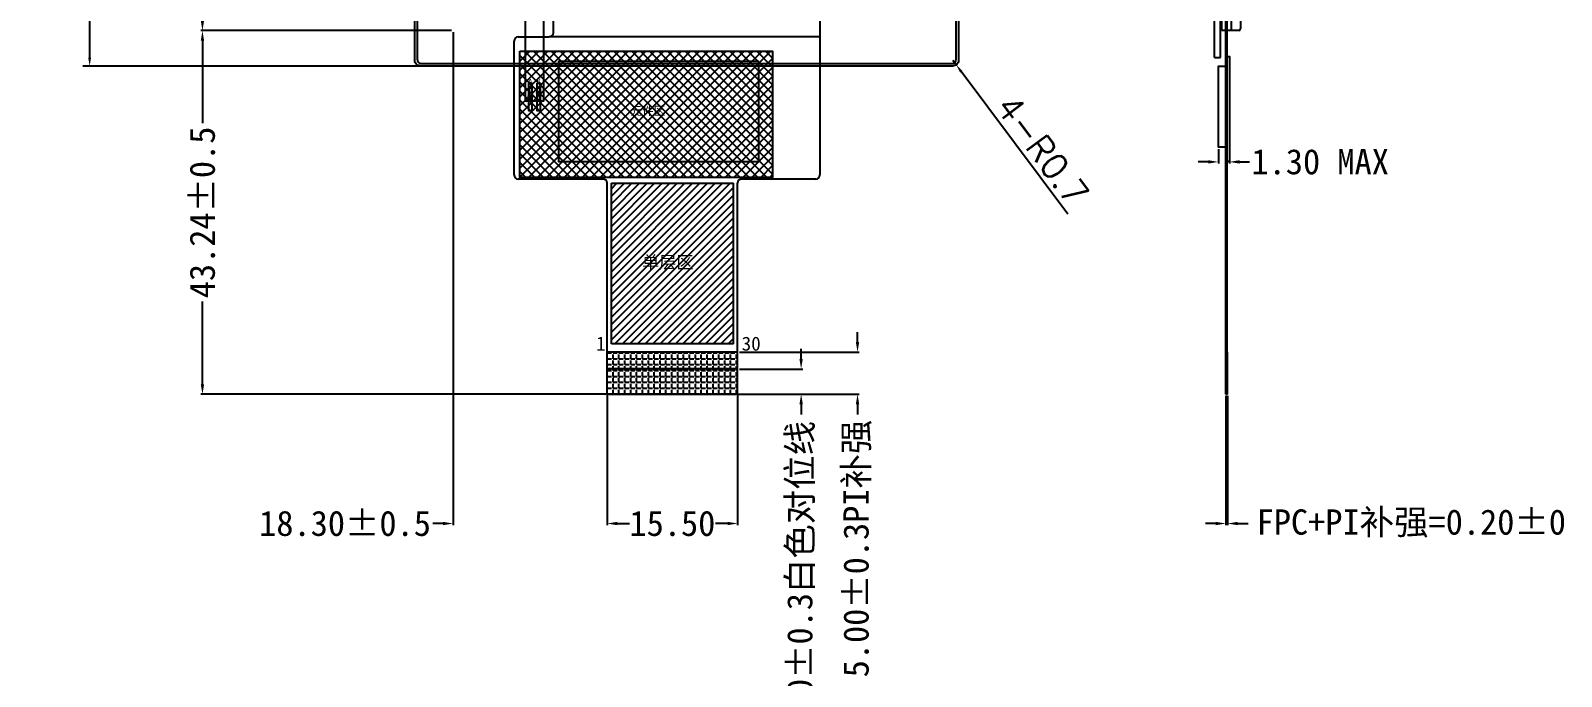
# Model space of a CAD drawing. Header units: millimetres. Extents: x 1862 to 2439, y 367 to 860.
# Drawn here: x 1979.8 to 2161.7, y 476.6 to 553.3 of the extents above; entities that cross this region are included whole.
import ezdxf

# ---------------------------------------------------------------- set-up
doc = ezdxf.new("R2010")
doc.units = ezdxf.units.MM
for name, color, linetype in [('BL', 7, 'Continuous'), ('Cover lens', 6, 'Continuous'), ('dim', 4, 'Continuous'), ('DIM（标注）', 3, 'Continuous'), ('FPC', 7, 'Continuous'), ('TJ', 150, 'Continuous'), ('保洁膜', 4, 'Continuous'), ('标 注', 3, 'Continuous')]:
    doc.layers.add(name, color=color, linetype=linetype)
doc.layers.add('DIM-S', color=3, linetype='Continuous', lineweight=5)
doc.styles.get("Standard").update_dxf_attribs({"font": 'txt', "bigfont": 'gbcbig.shx'})
doc.styles.add('仿宋', font='', dxfattribs={"height": 2.5})
doc.styles.add('宋', font='', dxfattribs={"height": 2})
doc.styles.add('宋体', font='')
doc.styles.get('仿宋').set_extended_font_data('FangSong_GB2312')
doc.styles.get('宋').set_extended_font_data('NSimSun')
doc.styles.get('宋体').set_extended_font_data('SimSun')
doc.dimstyles.new('LYLCM', dxfattribs={"dimtxt": 3, "dimasz": 1.2, "dimexe": 0.2, "dimexo": 0.2, "dimgap": 0.09, "dimtad": 0, "dimzin": 0, "dimdsep": 46, "dimtxsty": '宋体', "dimcen": 0.1, "dimadec": 0, "dimazin": 0, "dimtfac": 1, "dimtofl": 0, "dimtmove": 0, "dimatfit": 0, "dimldrblk": 'CLOSEDBLANK', "dimfxl": 1, "dimtolj": 1, "dimtzin": 0, "dimarcsym": 0})
doc.dimstyles.new('标准', dxfattribs={"dimtxt": 3, "dimasz": 1, "dimexe": 0.8, "dimexo": 0.3, "dimtad": 1, "dimdsep": 46, "dimtxsty": 'Standard', "dimcen": 1, "dimadec": 0, "dimazin": 2, "dimtfac": 1, "dimtmove": 0, "dimatfit": 3, "dimfxl": 1, "dimarcsym": 0})

# ---------------------------------------------------------------- blocks, each defined once
blk = doc.blocks.new('*D57')
at = {"layer": 'Defpoints', "color": 0}
for p in [(2030.19, 652.89), (1986.85, 549.12), (2033.15, 549.12)]:
    blk.add_point(p, dxfattribs=at)
at = {"layer": 'dim', "color": 0, "lineweight": -2}
for p, q in [((2029.89, 652.89), (1986.05, 652.89)), ((1986.85, 651.89), (1986.85, 550.12)), ((2032.85, 549.12), (1986.05, 549.12))]:
    blk.add_line(p, q, dxfattribs=at)
at = {"layer": 'dim', "color": 0}
for points in [[(1986.68, 651.89), (1987.02, 651.89), (1986.85, 652.89)], [(1986.68, 550.12), (1987.02, 550.12), (1986.85, 549.12)]]:
    blk.add_solid(points, dxfattribs=at)
at = {"layer": 'dim', "color": 0, "insert": (1984.31, 601.01), "char_height": 3, "attachment_point": 5, "rotation": 90, "style": '宋体'}
blk.add_mtext('\\A1;*103.77±0.05(CG OD)', dxfattribs=at)
blk = doc.blocks.new('*D60')
at = {"layer": 'Defpoints', "color": 0, "transparency": 16777216}
for p in [(2089.38, 549.82), (2089.8, 549.26)]:
    blk.add_point(p, dxfattribs=at)
at = {"layer": 'dim', "color": 0, "lineweight": -2, "transparency": 16777216}
for p, q in [((2089.38, 549.82), (2089.8, 549.26)), ((2103.05, 531.53), (2090.39, 548.46))]:
    blk.add_line(p, q, dxfattribs=at)
at = {"layer": 'dim', "color": 0, "transparency": 16777216}
blk.add_solid([(2090.53, 548.56), (2090.26, 548.36), (2089.8, 549.26)], dxfattribs=at)
at = {"layer": 'dim', "color": 0, "transparency": 16777216, "insert": (2100.04, 539.11), "char_height": 3, "attachment_point": 5, "rotation": 306.7663}
blk.add_mtext('4-R0.7', dxfattribs=at)
blk = doc.blocks.new('*D66')
at = {"layer": 'Defpoints', "color": 0, "transparency": 16777216}
for p in [(2030.03, 648.19), (2000.25, 553.34), (2030.03, 553.34)]:
    blk.add_point(p, dxfattribs=at)
at = {"layer": 'DIM（标注）', "color": 0, "lineweight": -2, "transparency": 16777216}
for p, q in [((2029.83, 648.19), (2000.05, 648.19)), ((2000.25, 646.99), (2000.25, 615.88)), ((2000.25, 554.54), (2000.25, 583.87)), ((2029.83, 553.34), (2000.05, 553.34))]:
    blk.add_line(p, q, dxfattribs=at)
at = {"layer": 'DIM（标注）', "color": 0, "transparency": 16777216}
for points in [[(2000.05, 646.99), (2000.45, 646.99), (2000.25, 648.19)], [(2000.05, 554.54), (2000.45, 554.54), (2000.25, 553.34)]]:
    blk.add_solid(points, dxfattribs=at)
at = {"layer": 'DIM（标注）', "color": 0, "transparency": 16777216, "insert": (2000.25, 599.88), "char_height": 3, "attachment_point": 5, "rotation": 90, "style": '宋体'}
blk.add_mtext('\\A1;LCM 94.85%%P0.20', dxfattribs=at)
blk = doc.blocks.new('_ClosedBlank')
at = {"color": 0, "linetype": 'ByBlock', "lineweight": -2}
for p, q in [((-1, 0.17), (0, 0)), ((-1, 0.17), (-1, -0.17)), ((0, 0), (-1, -0.17))]:
    blk.add_line(p, q, dxfattribs=at)
blk = doc.blocks.new('*D75')
at = {"layer": 'Defpoints', "color": 0, "transparency": 16777216}
for p in [(2030.03, 553.34), (2000.25, 510.1), (2051.48, 510.1)]:
    blk.add_point(p, dxfattribs=at)
at = {"layer": 'DIM（标注）', "color": 0, "lineweight": -2, "transparency": 16777216}
for p, q in [((2029.83, 553.34), (2000.05, 553.34)), ((2000.25, 552.14), (2000.25, 542.33)), ((2000.25, 511.3), (2000.25, 521.12)), ((2051.28, 510.1), (2000.05, 510.1))]:
    blk.add_line(p, q, dxfattribs=at)
at = {"layer": 'DIM（标注）', "color": 0, "transparency": 16777216}
for points in [[(2000.05, 552.14), (2000.45, 552.14), (2000.25, 553.34)], [(2000.05, 511.3), (2000.45, 511.3), (2000.25, 510.1)]]:
    blk.add_solid(points, dxfattribs=at)
at = {"layer": 'DIM（标注）', "color": 0, "transparency": 16777216, "insert": (2000.25, 531.72), "char_height": 3, "attachment_point": 5, "rotation": 90, "style": '宋体'}
blk.add_mtext('\\A1;43.24%%P0.5', dxfattribs=at)
blk = doc.blocks.new('*D76')
at = {"layer": 'Defpoints', "color": 0, "transparency": 16777216}
for p in [(2030.03, 553.34), (2048.33, 510.3), (2030.03, 494.73)]:
    blk.add_point(p, dxfattribs=at)
at = {"layer": 'DIM-S', "color": 0, "lineweight": -2, "transparency": 16777216}
for p, q in [((2030.03, 553.14), (2030.03, 494.53)), ((2048.33, 510.1), (2048.33, 494.53)), ((2028.83, 494.73), (2027.63, 494.73)), ((2049.53, 494.73), (2050.73, 494.73))]:
    blk.add_line(p, q, dxfattribs=at)
at = {"layer": 'DIM-S', "color": 0, "transparency": 16777216}
for points in [[(2028.83, 494.93), (2028.83, 494.53), (2030.03, 494.73)], [(2049.53, 494.93), (2049.53, 494.53), (2048.33, 494.73)]]:
    blk.add_solid(points, dxfattribs=at)
at = {"layer": 'DIM-S', "color": 7, "transparency": 16777216, "insert": (2017.19, 494.73), "char_height": 3, "attachment_point": 5, "style": '宋体'}
blk.add_mtext('\\A1;18.30%%P0.5', dxfattribs=at)
blk = doc.blocks.new('*D61')
at = {"layer": 'Defpoints', "color": 0, "transparency": 16777216}
for p in [(2030.03, 553.34), (2048.33, 510.3), (2030.03, 494.73)]:
    blk.add_point(p, dxfattribs=at)
at = {"layer": 'DIM（标注）', "color": 0, "lineweight": -2, "transparency": 16777216}
for p, q in [((2030.03, 553.14), (2030.03, 494.53)), ((2048.33, 510.1), (2048.33, 494.53)), ((2028.83, 494.73), (2027.63, 494.73)), ((2049.53, 494.73), (2050.73, 494.73))]:
    blk.add_line(p, q, dxfattribs=at)
at = {"layer": 'DIM（标注）', "color": 0, "transparency": 16777216}
for points in [[(2028.83, 494.93), (2028.83, 494.53), (2030.03, 494.73)], [(2049.53, 494.93), (2049.53, 494.53), (2048.33, 494.73)]]:
    blk.add_solid(points, dxfattribs=at)
at = {"layer": 'DIM（标注）', "color": 0, "transparency": 16777216, "insert": (2017.19, 494.73), "char_height": 3, "attachment_point": 5, "style": '宋体'}
blk.add_mtext('\\A1;18.30%%P0.5', dxfattribs=at)
blk = doc.blocks.new('*D62')
at = {"layer": 'Defpoints', "color": 0, "transparency": 16777216}
for p in [(2048.33, 510.3), (2063.83, 510.3), (2063.83, 494.73)]:
    blk.add_point(p, dxfattribs=at)
at = {"layer": 'DIM（标注）', "color": 0, "lineweight": -2, "transparency": 16777216}
for p, q in [((2048.33, 510.1), (2048.33, 494.53)), ((2063.83, 510.1), (2063.83, 494.53)), ((2049.53, 494.73), (2050.98, 494.73)), ((2062.63, 494.73), (2061.18, 494.73))]:
    blk.add_line(p, q, dxfattribs=at)
at = {"layer": 'DIM（标注）', "color": 0, "transparency": 16777216}
for points in [[(2049.53, 494.93), (2049.53, 494.53), (2048.33, 494.73)], [(2062.63, 494.93), (2062.63, 494.53), (2063.83, 494.73)]]:
    blk.add_solid(points, dxfattribs=at)
at = {"layer": 'DIM（标注）', "color": 0, "transparency": 16777216, "insert": (2056.08, 494.73), "char_height": 3, "attachment_point": 5, "style": '宋体'}
blk.add_mtext('\\A1;15.50', dxfattribs=at)
blk = doc.blocks.new('*D63')
at = {"layer": 'Defpoints', "color": 0, "transparency": 16777216}
for p in [(2063.83, 513.1), (2063.63, 510.1), (2071.37, 510.1)]:
    blk.add_point(p, dxfattribs=at)
at = {"layer": 'DIM（标注）', "color": 0, "lineweight": -2, "transparency": 16777216}
for p, q in [((2071.37, 514.3), (2071.37, 515.5)), ((2064.03, 513.1), (2071.57, 513.1)), ((2063.83, 510.1), (2071.57, 510.1)), ((2071.37, 508.9), (2071.37, 507.7))]:
    blk.add_line(p, q, dxfattribs=at)
at = {"layer": 'DIM（标注）', "color": 0, "transparency": 16777216}
for points in [[(2071.17, 514.3), (2071.57, 514.3), (2071.37, 513.1)], [(2071.17, 508.9), (2071.57, 508.9), (2071.37, 510.1)]]:
    blk.add_solid(points, dxfattribs=at)
at = {"layer": 'DIM（标注）', "color": 0, "transparency": 16777216, "insert": (2071.37, 487.51), "char_height": 3, "attachment_point": 5, "rotation": 90, "style": '宋体'}
blk.add_mtext('\\A1;3.00%%P0.3{\\fSimSun|b0|i0|c134|p2;白色对位线}', dxfattribs=at)
blk = doc.blocks.new('*D64')
at = {"layer": 'Defpoints', "color": 0, "transparency": 16777216}
for p in [(2063.83, 515.1), (2063.63, 510.1), (2078.07, 510.1)]:
    blk.add_point(p, dxfattribs=at)
at = {"layer": 'DIM（标注）', "color": 0, "lineweight": -2, "transparency": 16777216}
for p, q in [((2078.07, 516.3), (2078.07, 517.5)), ((2064.03, 515.1), (2078.27, 515.1)), ((2063.83, 510.1), (2078.27, 510.1)), ((2078.07, 508.9), (2078.07, 507.7))]:
    blk.add_line(p, q, dxfattribs=at)
at = {"layer": 'DIM（标注）', "color": 0, "transparency": 16777216}
for points in [[(2077.87, 516.3), (2078.27, 516.3), (2078.07, 515.1)], [(2077.87, 508.9), (2078.27, 508.9), (2078.07, 510.1)]]:
    blk.add_solid(points, dxfattribs=at)
at = {"layer": 'DIM（标注）', "color": 0, "transparency": 16777216, "insert": (2078.07, 491.76), "char_height": 3, "attachment_point": 5, "rotation": 90, "style": '宋体'}
blk.add_mtext('\\A1;5.00%%P0.3PI{\\fSimSun|b0|i0|c134|p2;补强}', dxfattribs=at)
blk = doc.blocks.new('*D91')
at = {"layer": 'Defpoints', "color": 0, "transparency": 16777216}
for p in [(2120.95, 539.46), (2122.25, 539.46), (2122.25, 537.73)]:
    blk.add_point(p, dxfattribs=at)
at = {"layer": 'DIM（标注）', "color": 0, "lineweight": -2, "transparency": 16777216}
for p, q in [((2120.95, 539.26), (2120.95, 537.53)), ((2122.25, 539.26), (2122.25, 537.53)), ((2119.75, 537.73), (2118.55, 537.73)), ((2123.45, 537.73), (2124.65, 537.73))]:
    blk.add_line(p, q, dxfattribs=at)
at = {"layer": 'DIM（标注）', "color": 0, "transparency": 16777216}
for points in [[(2119.75, 537.93), (2119.75, 537.53), (2120.95, 537.73)], [(2123.45, 537.93), (2123.45, 537.53), (2122.25, 537.73)]]:
    blk.add_solid(points, dxfattribs=at)
at = {"layer": 'DIM（标注）', "color": 0, "transparency": 16777216, "insert": (2133.03, 537.73), "char_height": 3, "attachment_point": 5, "style": '宋体'}
blk.add_mtext('\\A1;1.30 MAX', dxfattribs=at)
blk = doc.blocks.new('*D90')
at = {"layer": 'Defpoints', "color": 0, "transparency": 16777216}
for p in [(2121.82, 510.1), (2122.02, 510.1), (2122.02, 494.73)]:
    blk.add_point(p, dxfattribs=at)
at = {"layer": 'DIM（标注）', "color": 0, "lineweight": -2, "transparency": 16777216}
for p, q in [((2121.82, 509.9), (2121.82, 494.53)), ((2122.02, 509.9), (2122.02, 494.53)), ((2120.62, 494.73), (2119.42, 494.73)), ((2123.22, 494.73), (2124.48, 494.73))]:
    blk.add_line(p, q, dxfattribs=at)
at = {"layer": 'DIM（标注）', "color": 0, "transparency": 16777216}
for points in [[(2120.62, 494.93), (2120.62, 494.53), (2121.82, 494.73)], [(2123.22, 494.93), (2123.22, 494.53), (2122.02, 494.73)]]:
    blk.add_solid(points, dxfattribs=at)
at = {"layer": 'DIM（标注）', "color": 0, "transparency": 16777216, "insert": (2146.91, 494.73), "char_height": 3, "attachment_point": 5, "style": '宋体'}
blk.add_mtext('\\A1;FPC+PI补强=0.20%%P0.03', dxfattribs=at)
blk = doc.blocks.new('A$C0EDB18B7')
at = {"layer": 'TJ', "ltscale": 10}
blk.add_hatch(color=0, dxfattribs=at).paths.add_polyline_path([(1.36, 3.2), (1.36, 2.6), (2.2, 2.6), (2.2, 2.9), (2.05, 2.9), (2.05, 3.2)])
at = {"color": 0, "linetype": 'Continuous'}
for p, q in [((0, 0), (0, 94.85)), ((0.25, 94.85), (0, 94.85)), ((0, 94), (1.21, 94)), ((1.21, 4.9), (1.21, 94.3)), ((1.21, 93.6), (2.05, 93.6)), ((1.11, 3.3), (1.21, 4.9)), ((1.36, 4.3), (2.05, 4.3)), ((1.36, 4.3), (1.36, 2.35)), ((1.11, 3.3), (1.11, 0)), ((1.11, 2.35), (1.36, 2.35)), ((1.36, 2.6), (2.2, 2.6)), ((2.2, 2.9), (2.2, 0.2)), ((2, 0), (0, 0))]:
    blk.add_line(p, q, dxfattribs=at)
at = {"ltscale": 5}
blk.add_line((1.21, 94.3), (0, 94.3), dxfattribs=at)
at = {"color": 5, "linetype": 'Continuous'}
for p, q in [((1.14, 4.9), (1.14, 94)), ((1.04, 3.3), (1.14, 4.9)), ((1.04, 3.3), (1.04, 1.95))]:
    blk.add_line(p, q, dxfattribs=at)
at = {"color": 5, "ltscale": 5}
blk.add_line((1.04, 1.95), (1.11, 1.95), dxfattribs=at)
at = {"color": 0, "linetype": 'Continuous'}
blk.add_arc((2, 0.2), 0.2, 270, 0, dxfattribs=at)
at = {"layer": 'BL', "color": 4}
for p, q in [((0.25, 94.85), (2, 94.85)), ((0.25, 94.7), (0.25, 94.85)), ((2.05, 94.7), (0.25, 94.7)), ((2.05, 94.7), (2.05, 2.9)), ((2.2, 94.65), (2.2, 2.9)), ((2.2, 2.9), (2.05, 2.9))]:
    blk.add_line(p, q, dxfattribs=at)
at = {"layer": 'BL', "color": 0, "linetype": 'Continuous'}
for q in [(2.05, 5.45), (1.73, 4.3)]:
    blk.add_line((1.73, 5.45), q, dxfattribs=at)
at = {"layer": 'BL', "color": 4}
blk.add_arc((2, 94.65), 0.2, 0, 90, dxfattribs=at)
at = {"layer": 'TJ', "color": 0, "ltscale": 10}
blk.add_line((1.36, 3.2), (2.05, 3.2), dxfattribs=at)

msp = doc.modelspace()

# ---------------------------------------------------------------- hatches: boundary and pattern name
h = msp.add_hatch()
h.set_pattern_fill('ANSI31', color=0, scale=0.2, style=0)
h.set_pattern_definition([(45, (709.3038, -50.63644), (-0.4490128, 0.4490128), [])])
h.paths.add_polyline_path([(2063.326, 535.195), (2048.826, 535.195), (2048.826, 516.104), (2063.326, 516.104)])
h.paths.add_polyline_path([(2052.087, 526.932), (2058.987, 526.932), (2058.987, 524.196), (2052.087, 524.196)], flags=24)
at = {"layer": 'FPC'}
h = msp.add_hatch(dxfattribs=at)
h.set_pattern_fill('ANGLE', color=6, scale=0.1, style=0)
h.set_pattern_definition([(0, (-2612.0626, 423.5188), (0, 0.6985), [0.508, -0.1905]), (90, (-2612.0626, 423.5188), (-0.6985, 4e-17), [0.508, -0.1905])])
h.paths.add_polyline_path([(2063.626, 510.104, 0.4142136), (2063.826, 510.304), (2063.826, 515.104), (2048.326, 515.104), (2048.326, 510.304, 0.4142136), (2048.526, 510.104)])
at = {"layer": '标 注'}
h = msp.add_hatch(dxfattribs=at)
h.set_pattern_fill('ANSI37', color=2, scale=6)
h.set_pattern_definition([(45, (-302.5782, -414.0949), (-0.53033009, 0.53033009), []), (135, (-302.5782, -414.0949), (-0.53033009, -0.53033009), [])])
h.paths.add_polyline_path([(2037.97, 550.893), (2037.97, 535.893), (2067.97, 535.893), (2067.97, 550.893)])

# ---------------------------------------------------------------- linework, layer by layer
at = {"color": 30}
msp.add_line((2048.826, 535.195), (2063.326, 535.195), dxfattribs=at)
at = {"linetype": 'Continuous'}
msp.add_lwpolyline([(2066.36, 549.657), (2042.549, 549.657), (2042.549, 537.796), (2066.36, 537.796)], close=True, dxfattribs=at)
at = {"layer": 'Cover lens'}
for p, q in [((2120.48, 550.153), (2120.483, 652.893)), ((2121.18, 550.153), (2121.18, 652.893))]:
    msp.add_line(p, q, dxfattribs=at)
msp.add_lwpolyline([(2026.176, 549.123, -0.4142136), (2025.476, 549.823), (2025.476, 652.193, -0.4142136), (2026.176, 652.893), (2089.376, 652.893, -0.4142136), (2090.076, 652.193), (2090.076, 549.823, -0.4142136), (2089.376, 549.123)], format="xyb", close=True, dxfattribs=at)
msp.add_lwpolyline([(2120.48, 550.153), (2121.18, 550.153)], dxfattribs=at)
at = {"layer": 'DIM（标注）', "color": 30}
msp.add_line((2048.526, 510.104), (2063.626, 510.104), dxfattribs=at)
msp.add_arc((2063.626, 510.304), 0.2, 270, 0, dxfattribs=at)
at = {"layer": 'FPC', "color": 30}
for p, q in [((2041.941, 553.093), (2041.941, 556.543)), ((2073.611, 556.543), (2073.611, 536.195)), ((2121.818, 510.104), (2121.818, 556.543)), ((2121.948, 556.543), (2121.948, 510.104)), ((2037.27, 536.195), (2037.27, 552.093)), ((2037.77, 552.593), (2041.441, 552.593)), ((2047.826, 535.695), (2037.77, 535.695)), ((2048.326, 510.304), (2048.326, 535.195)), ((2048.826, 516.104), (2048.826, 535.195)), ((2063.326, 516.104), (2063.326, 535.195)), ((2063.826, 510.304), (2063.826, 535.195)), ((2073.111, 535.695), (2064.326, 535.695)), ((2063.826, 515.104), (2048.326, 515.104)), ((2063.326, 516.104), (2048.826, 516.104)), ((2063.826, 513.104), (2048.326, 513.104)), ((2058.976, 510.104), (2049.776, 510.104))]:
    msp.add_line(p, q, dxfattribs=at)
at = {"layer": 'FPC', "color": 1}
for p, q in [((2122.018, 515.104), (2121.948, 515.104)), ((2122.018, 510.104), (2122.018, 515.104)), ((2121.818, 510.366), (2121.948, 510.366)), ((2121.818, 510.104), (2122.018, 510.104))]:
    msp.add_line(p, q, dxfattribs=at)
at = {"layer": 'FPC', "color": 30}
msp.add_lwpolyline([(2038.598, 555.233), (2038.598, 544.991), (2040.788, 544.991), (2040.788, 555.233)], dxfattribs=at)
for points in [[(2039.443, 544.991, 0.2015128), (2039.368, 545.169), (2039.368, 545.262, 0.420084), (2039.368, 545.619), (2039.368, 546.491), (2039.018, 546.491), (2039.018, 545.619, 0.420084), (2039.018, 545.262), (2039.018, 545.169, 0.2015128), (2038.943, 544.991)], [(2040.443, 544.991, 0.2015128), (2040.368, 545.169), (2040.368, 545.762, 0.420084), (2040.368, 546.119), (2040.368, 546.491), (2040.018, 546.491), (2040.018, 546.119, 0.420084), (2040.018, 545.762), (2040.018, 545.169, 0.2015128), (2039.943, 544.991)]]:
    msp.add_lwpolyline(points, format="xyb", dxfattribs=at)
at = {"layer": 'FPC', "color": 3}
for points in [[(2039.018, 547.091), (2039.368, 547.091), (2039.368, 543.791), (2039.018, 543.791)], [(2040.018, 547.091), (2040.368, 547.091), (2040.368, 543.791), (2040.018, 543.791)]]:
    msp.add_lwpolyline(points, close=True, dxfattribs=at)
at = {"layer": 'FPC', "color": 0, "const_width": 0.1}
msp.add_lwpolyline([(2048.326, 513.104), (2063.826, 513.104)], dxfattribs=at)
at = {"layer": 'FPC', "color": 30}
for centre in [(2039.193, 545.441), (2040.193, 545.941)]:
    msp.add_circle(centre, 0.125, dxfattribs=at)
for centre, radius, start, end in [((2041.441, 553.093), 0.5, 270, 0), ((2037.77, 552.093), 0.5, 90, 180), ((2039.193, 544.991), 0.125, 0, 180), ((2040.193, 544.991), 0.125, 0, 180), ((2037.77, 536.195), 0.5, 180, 270), ((2047.826, 535.195), 0.5, 0, 90), ((2064.326, 535.195), 0.5, 90, 180), ((2073.111, 536.195), 0.5, 270, 0)]:
    msp.add_arc(centre, radius, start, end, dxfattribs=at)
at = {"layer": '保洁膜', "color": 5}
msp.add_lwpolyline([(2033.687, 652.593, -0.4142136), (2033.187, 653.093), (2033.187, 657.093, 0.4142136), (2032.687, 657.593), (2028.687, 657.593, 0.4142136), (2028.187, 657.093), (2028.187, 653.093, -0.4142136), (2027.687, 652.593), (2026.276, 652.593, 0.4142136), (2025.776, 652.093), (2025.776, 549.923, 0.4142136), (2026.276, 549.423), (2089.276, 549.423, 0.4142136), (2089.776, 549.923), (2089.776, 652.093, 0.4142136), (2089.276, 652.593)], format="xyb", close=True, dxfattribs=at)
at = {"layer": '标 注', "color": 5}
msp.add_line((2073.611, 552.593), (2041.441, 552.593), dxfattribs=at)
at = {"layer": '标 注', "color": 7}
for p, q in [((2122.248, 550.271), (2122.248, 537.771)), ((2122.248, 537.771), (2121.948, 537.771))]:
    msp.add_line(p, q, dxfattribs=at)
at = {"layer": '标 注', "color": 1}
msp.add_line((2121.948, 515.104), (2121.818, 515.104), dxfattribs=at)
at = {"layer": '标 注', "color": 2}
msp.add_lwpolyline([(2037.97, 550.893), (2067.97, 550.893), (2067.97, 535.893), (2037.97, 535.893)], close=True, dxfattribs=at)
at = {"layer": '标 注', "color": 7}
for points in [[(2122.248, 537.771), (2121.948, 537.771), (2121.948, 550.271), (2122.248, 550.271)], [(2121.818, 539.461), (2120.946, 539.461), (2120.946, 549.116), (2121.818, 549.116)]]:
    msp.add_lwpolyline(points, close=True, dxfattribs=at)

# ---------------------------------------------------------------- block references
msp.add_blockref('A$C0EDB18B7', (2121.355, 553.343), dxfattribs=at)

# ---------------------------------------------------------------- texts
at = {"color": 1, "insert": (2052.462, 526.557), "char_height": 1.5, "width": 14.30643, "attachment_point": 1, "style": '宋'}
msp.add_mtext('单层区', dxfattribs=at)
at = {"layer": 'DIM（标注）', "color": 30, "width": 1.08068, "attachment_point": 1, "style": '宋体'}
for s, insert, char_height in [('1', (2047.008, 516.952), 1.665), ('30', (2064.301, 516.952), 1.6653)]:
    msp.add_mtext(s, dxfattribs=dict(at, insert=insert, char_height=char_height))
at = {"layer": 'FPC', "color": 30, "char_height": 0.6, "width": 7.04618, "attachment_point": 1, "style": '仿宋'}
for s, insert in [('{\\fSimSun|b0|i0|c134|p2;A }', (2038.961, 547.588)), ('{\\fSimSun|b0|i0|c134|p2;K }', (2039.969, 547.607))]:
    msp.add_mtext(s, dxfattribs=dict(at, insert=insert))
at = {"layer": 'FPC', "color": 0, "insert": (2051.122, 544.298), "char_height": 1, "width": 8.38209, "attachment_point": 1}
msp.add_mtext('{\\fSimSun|b0|i0|c134|p2;\\C1;元件区}', dxfattribs=at)

# ---------------------------------------------------------------- dimensions: what is measured, and where the dimension line sits
at = {"layer": 'dim'}
dim = msp.add_linear_dim(base=(1986.849, 549.123), p1=(2030.19, 652.893), p2=(2033.146, 549.123), angle=90, text='*<>(CG OD)', dimstyle='标准', override={"dimtxsty": '宋体', "dimtol": 1, "dimtp": 0.05, "dimtm": 0.05, "dimtdec": 3, "dimtolj": 1}, dxfattribs=at)
dim.commit()
dim.dimension.update_dxf_attribs({"geometry": '*D57', "text_midpoint": (1986.849, 601.008), "dimtype": 160})
dim = msp.add_radius_dim(center=(2089.376, 549.823), mpoint=(2089.795, 549.262), text='4-<>', dimstyle='标准', dxfattribs=at)
dim.commit()
dim.dimension.update_dxf_attribs({"geometry": '*D60', "text_midpoint": (2098.333, 537.835), "dimtype": 164})
at = {"layer": 'DIM-S'}
dim = msp.add_linear_dim(base=(2030.025, 494.726), p1=(2048.326, 510.304), p2=(2030.025, 553.343), text='<>%%P0.5', dimstyle='LYLCM', override={"dimtxsty": '宋体', "dimclrt": 7}, dxfattribs=at)
dim.commit()
dim.dimension.update_dxf_attribs({"geometry": '*D76', "text_midpoint": (2017.186, 494.726)})
at = {"layer": 'DIM（标注）'}
for base, p1, p2, angle, text, picture, middle in [((2000.253, 553.343), (2030.025, 648.193), (2030.025, 553.343), 90, 'LCM <>%%P0.20', '*D66', (2000.253, 599.878)), ((2122.018, 494.726), (2121.818, 510.104), (2122.018, 510.104), 180, 'FPC+PI补强=<>%%P0.03', '*D90', (2146.911, 494.726))]:
    dim = msp.add_linear_dim(base=base, p1=p1, p2=p2, angle=angle, text=text, dimstyle='LYLCM', dxfattribs=at)
    dim.commit()
    dim.dimension.update_dxf_attribs({"geometry": picture, "text_midpoint": middle, "dimtype": 160})
for base, p1, p2, text, picture, middle in [((2000.253, 510.104), (2030.027, 553.343), (2051.476, 510.104), '<>%%P0.5', '*D75', (2000.253, 531.723)), ((2078.066, 510.104), (2063.826, 515.104), (2063.626, 510.104), '<>%%P0.3PI{\\fSimSun|b0|i0|c134|p2;补强}', '*D64', (2078.066, 491.759)), ((2071.371, 510.104), (2063.826, 513.104), (2063.626, 510.104), '<>%%P0.3{\\fSimSun|b0|i0|c134|p2;白色对位线}', '*D63', (2071.371, 487.51))]:
    dim = msp.add_linear_dim(base=base, p1=p1, p2=p2, angle=90, text=text, dimstyle='LYLCM', dxfattribs=at)
    dim.commit()
    dim.dimension.update_dxf_attribs({"geometry": picture, "text_midpoint": middle})
for base, p1, p2, text, picture, middle in [((2030.025, 494.726), (2048.326, 510.304), (2030.025, 553.343), '<>%%P0.5', '*D61', (2017.186, 494.726)), ((2122.248, 537.732), (2120.946, 539.461), (2122.248, 539.461), '1.30 MAX', '*D91', (2133.026, 537.732))]:
    dim = msp.add_linear_dim(base=base, p1=p1, p2=p2, text=text, dimstyle='LYLCM', dxfattribs=at)
    dim.commit()
    dim.dimension.update_dxf_attribs({"geometry": picture, "text_midpoint": middle})
dim = msp.add_linear_dim(base=(2063.826, 494.726), p1=(2048.326, 510.304), p2=(2063.826, 510.304), dimstyle='LYLCM', dxfattribs=at)
dim.commit()
dim.dimension.update_dxf_attribs({"geometry": '*D62', "text_midpoint": (2056.076, 494.726), "dimtype": 160})

doc.saveas('drawing.dxf')
